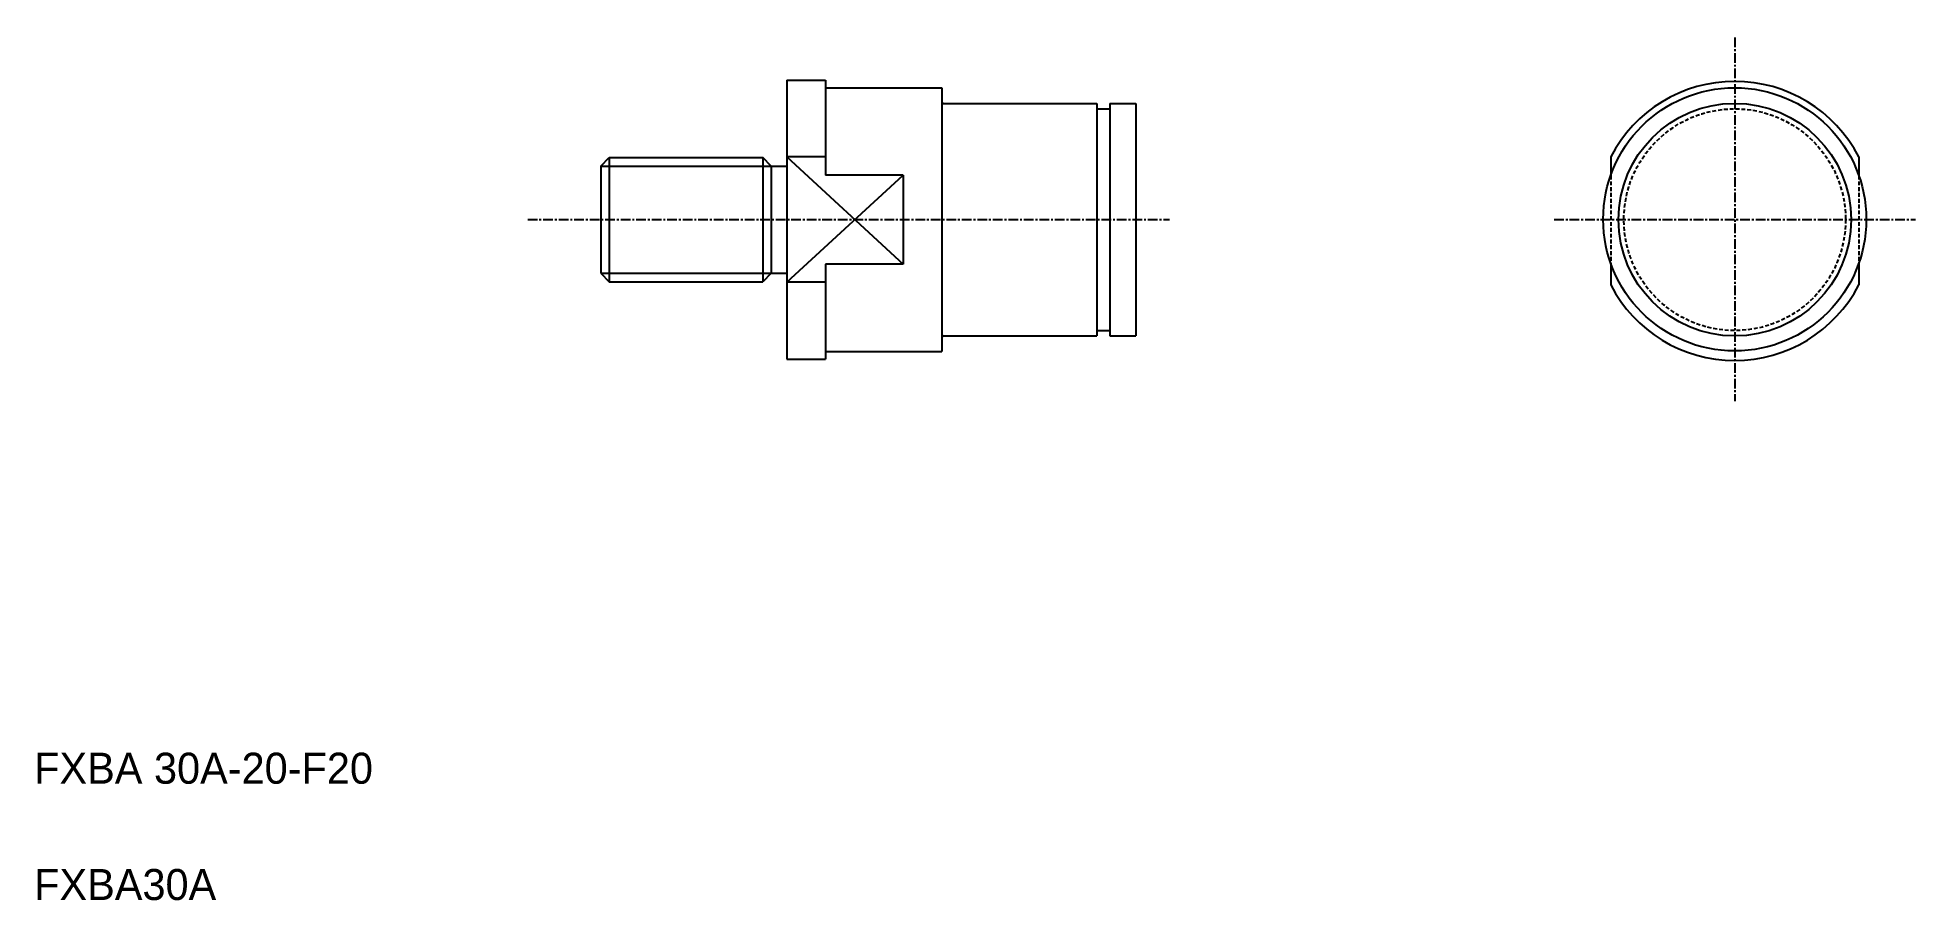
# Model space of a CAD drawing. Extents: x -31 to 212, y 135 to 247.
import ezdxf

# ---------------------------------------------------------------- set-up
doc = ezdxf.new("R2010")
doc.units = 0
doc.linetypes.add('CENTER', pattern=[2, 1.25, -0.25, 0.25, -0.25])
doc.linetypes.add('DASHED', pattern=[0.75, 0.5, -0.25])
doc.layers.get('0').update_dxf_attribs({"linetype": 'CONTINUOUS'})
doc.layers.add('CENTER', color=1, linetype='CENTER')

msp = doc.modelspace()

# ---------------------------------------------------------------- linework, layer by layer
at = {"color": 7, "linetype": 'CONTINUOUS'}
for p, q in [((66.1, 241.03), (66.1, 205.03)), ((66.1, 241.03), (71.1, 241.03)), ((71.1, 241.03), (71.1, 228.78)), ((71.1, 240.03), (86.1, 240.03)), ((86.1, 240.03), (86.1, 206.03)), ((86.3, 238.03), (106.1, 238.03)), ((91.25, 238.03), (91.25, 238.03)), ((96.2, 238.03), (96.2, 238.03)), ((106.1, 238.03), (106.1, 208.03)), ((107.75, 238.03), (107.75, 208.03)), ((107.75, 238.03), (111.1, 238.03)), ((111.1, 238.03), (111.1, 208.03)), ((106.1, 237.33), (107.75, 237.33)), ((42.1, 229.95), (43.18, 231.03)), ((43.18, 231.03), (43.18, 215.03)), ((43.18, 231.03), (63.02, 231.03)), ((63.02, 231.03), (63.02, 215.03)), ((64.1, 229.95), (63.02, 231.03)), ((71.1, 231.12), (66.1, 231.12)), ((172.37, 231.12), (172.37, 228.72)), ((204.37, 231.12), (204.37, 228.72)), ((42.1, 229.95), (42.1, 216.12)), ((64.1, 229.95), (66.1, 229.95)), ((64.1, 229.95), (64.1, 216.12)), ((81.1, 228.78), (71.1, 228.78)), ((81.1, 228.78), (81.1, 217.29)), ((42.1, 216.12), (43.18, 215.03)), ((64.1, 216.12), (63.02, 215.03)), ((64.1, 216.12), (66.1, 216.12)), ((81.1, 217.29), (71.1, 217.29)), ((71.1, 217.29), (71.1, 205.03)), ((172.37, 217.42), (172.37, 214.63)), ((204.37, 217.42), (204.37, 214.63)), ((43.18, 215.03), (63.02, 215.03)), ((71.1, 214.95), (66.1, 214.95)), ((106.1, 208.73), (107.75, 208.73)), ((71.1, 206.03), (86.1, 206.03)), ((86.3, 208.03), (106.1, 208.03)), ((91.25, 208.03), (91.25, 208.03)), ((96.2, 208.03), (96.2, 208.03)), ((107.75, 208.03), (111.1, 208.03)), ((66.1, 205.03), (71.1, 205.03))]:
    msp.add_line(p, q, dxfattribs=at)
at = {"color": 3, "linetype": 'CONTINUOUS'}
for p, q in [((66.1, 231.12), (81.1, 217.29)), ((42.1, 229.95), (64.1, 229.95)), ((66.1, 214.95), (81.1, 228.78)), ((42.1, 216.12), (64.1, 216.12))]:
    msp.add_line(p, q, dxfattribs=at)
at = {"color": 3, "linetype": 'DASHED'}
for p, q in [((172.37, 228.72), (172.37, 217.42)), ((204.37, 228.72), (204.37, 217.42))]:
    msp.add_line(p, q, dxfattribs=at)
at = {"color": 7, "linetype": 'CONTINUOUS'}
for centre, radius in [((188.37, 223.07), 16.97), ((188.37, 223.03), 15)]:
    msp.add_circle(centre, radius, dxfattribs=at)
at = {"color": 3, "linetype": 'DASHED'}
msp.add_circle((188.37, 223.03), 14.3, dxfattribs=at)
at = {"color": 7, "linetype": 'CONTINUOUS'}
for centre, radius, start, end in [((188.37, 222.87), 18, 27.266, 152.734), ((86.3, 238.23), 0.2, 180, 270), ((188.37, 222.87), 18, 207.266, 332.734), ((86.3, 207.83), 0.2, 90, 180)]:
    msp.add_arc(centre, radius, start, end, dxfattribs=at)
at = {"layer": 'CENTER', "color": 1, "linetype": 'CENTER'}
for p, q in [((188.37, 246.52), (188.37, 199.62)), ((32.68, 223.03), (115.45, 223.03)), ((165.07, 223.07), (211.68, 223.07))]:
    msp.add_line(p, q, dxfattribs=at)

# ---------------------------------------------------------------- texts
at = {"color": 7, "linetype": 'CONTINUOUS'}
for s, p in [('FXBA 30A-20-F20', (-30.98, 150.28)), ('FXBA30A', (-30.98, 135.28))]:
    msp.add_text(s, height=4, dxfattribs=at).set_placement(p)

doc.saveas('drawing.dxf')
